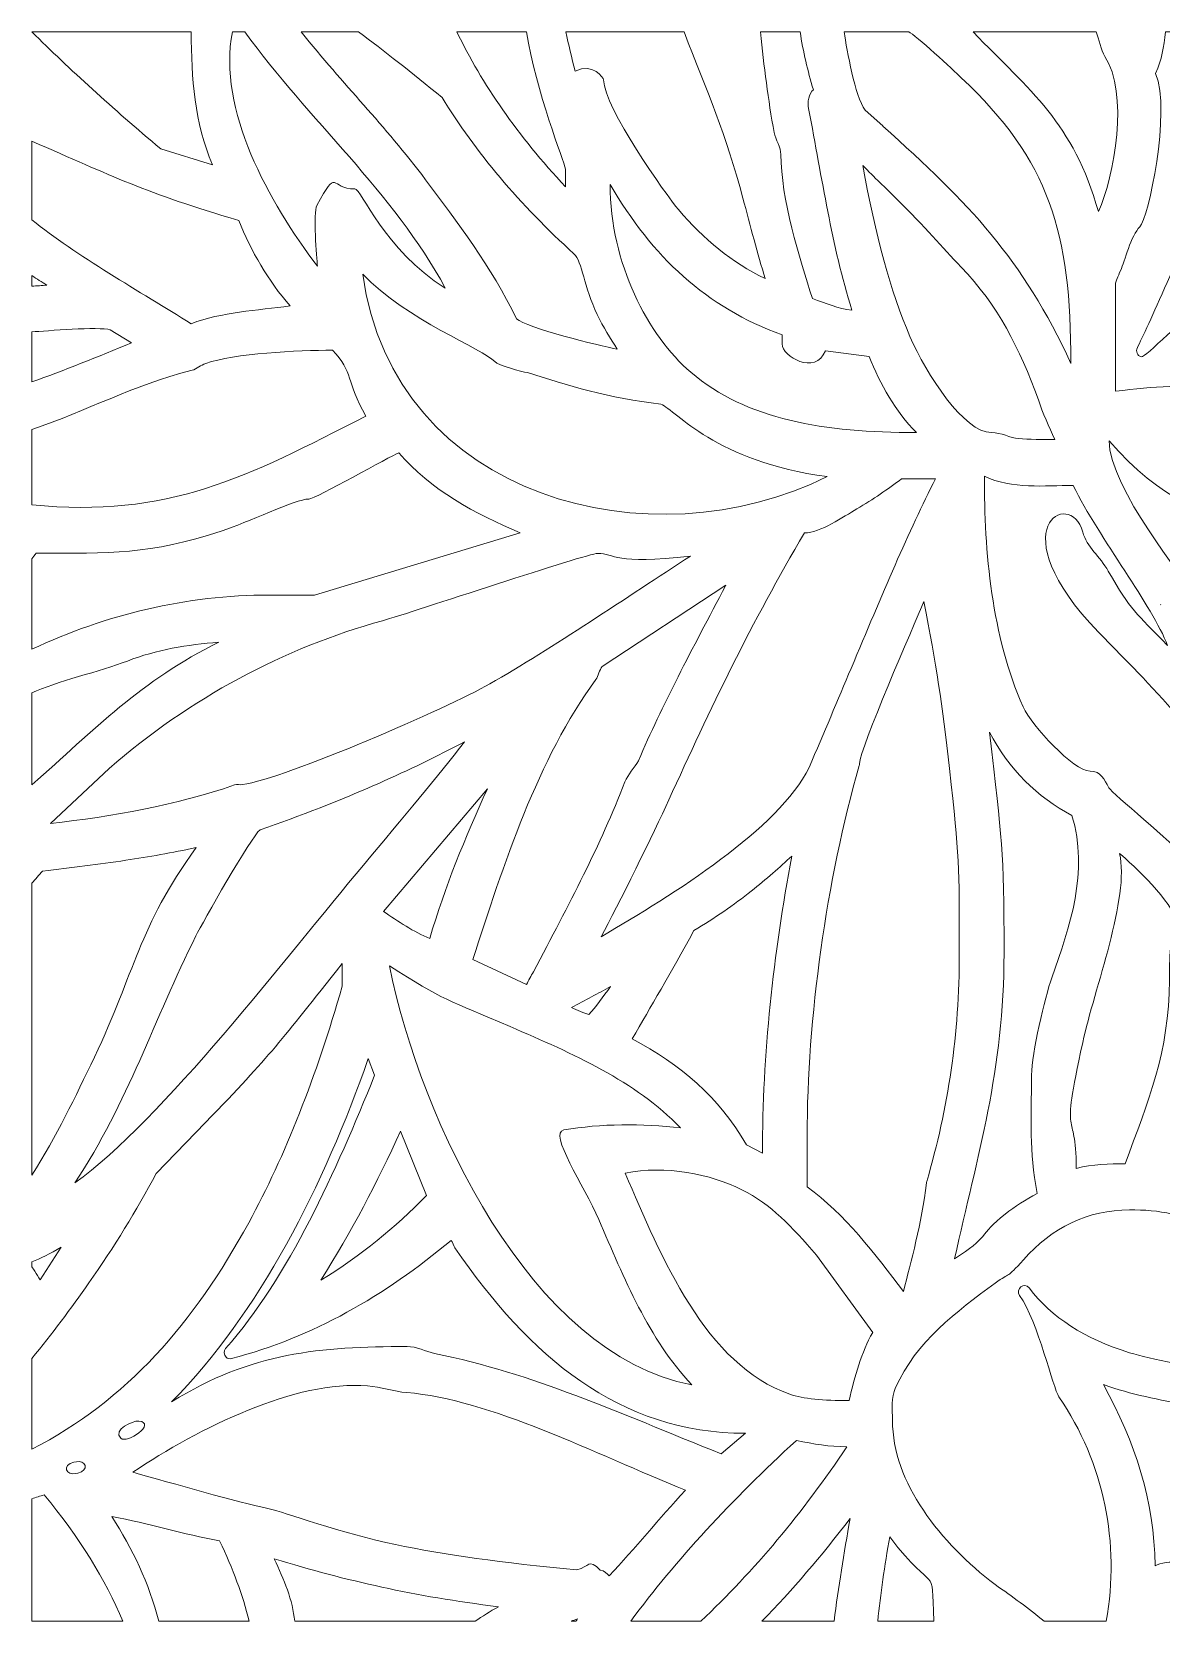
# Model space of a CAD drawing. Header units: millimetres. Extents: x -1200 to 1200, y -594 to 590.
# Drawn here: x -1200 to -362, y -594 to 590 of the extents above; entities that cross this region are included whole.
import ezdxf

# ---------------------------------------------------------------- set-up
doc = ezdxf.new("R2010")
doc.units = ezdxf.units.MM
doc.header["$MEASUREMENT"] = 0
doc.layers.add('Layer 1', color=7, linetype='Continuous')

msp = doc.modelspace()

# ---------------------------------------------------------------- linework, layer by layer
at = {"layer": 'Layer 1', "color": 250, "lineweight": 20}
for points, knots in [([(-1199.9772, 589.9734), (-1199.9772, 589.9734), (-1081.6772, 589.9734), (-1081.6772, 589.9734), (-1081.6772, 555.2946), (-1079.269, 522.9196), (-1065.9159, 491.2326), (-1065.9159, 491.2326), (-1104.3692, 503.1216), (-1104.3692, 503.1216), (-1140.1268, 533.3167), (-1171.9937, 562.2479), (-1199.9772, 589.9734)], [0, 0, 0, 0, 0.25, 0.25, 0.25, 0.5, 0.5, 0.5, 0.75, 0.75, 0.75, 1, 1, 1, 1]), ([(-1051.2102, 589.9734), (-1051.2102, 589.9734), (-1041.8575, 589.9734), (-1041.8575, 589.9734), (-995.0944, 525.2716), (-931.5662, 470.7601), (-893.1515, 399.8179), (-938.702, 428.3646), (-955.248, 473.4294), (-960.3199, 473.4294), (-978.9184, 473.4294), (-972.8172, 490.0505), (-988.4413, 461.238), (-991.2795, 456.0042), (-988.7366, 422.2556), (-988.0206, 416.1203), (-1024.2764, 463.6865), (-1062.3624, 532.4826), (-1051.2102, 589.9734)], [0, 0, 0, 0, 0.166666667, 0.166666667, 0.166666667, 0.333333333, 0.333333333, 0.333333333, 0.5, 0.5, 0.5, 0.666666667, 0.666666667, 0.666666667, 0.833333333, 0.833333333, 0.833333333, 1, 1, 1, 1]), ([(-1000.0838, 589.9734), (-1000.0838, 589.9734), (-957.4864, 589.9734), (-957.4864, 589.9734), (-938.7645, 576.014), (-918.0416, 559.8074), (-895.475, 541.2085), (-883.326, 521.252), (-868.797, 501.2926), (-852.4772, 481.9401), (-835.8721, 462.2505), (-817.409, 443.1888), (-797.707, 425.3965), (-791.3209, 419.2405), (-790.3341, 400.8206), (-780.3337, 380.1958), (-775.8555, 370.9597), (-770.7443, 362.4044), (-765.459, 354.5235), (-778.61, 356.9137), (-833.3761, 370.5773), (-840.2169, 377.0199), (-859.3525, 416.0274), (-884.0764, 448.816), (-907.8052, 480.2852), (-938.5516, 521.0635), (-968.5584, 550.6211), (-1000.0838, 589.9734)], [0, 0, 0, 0, 0.111111111, 0.111111111, 0.111111111, 0.222222222, 0.222222222, 0.222222222, 0.333333333, 0.333333333, 0.333333333, 0.444444444, 0.444444444, 0.444444444, 0.555555556, 0.555555556, 0.555555556, 0.666666667, 0.666666667, 0.666666667, 0.777777778, 0.777777778, 0.777777778, 0.888888889, 0.888888889, 0.888888889, 1, 1, 1, 1]), ([(-884.4998, 589.9734), (-884.4998, 589.9734), (-832.9696, 589.9734), (-832.9696, 589.9734), (-825.6675, 545.4888), (-805.2258, 494.6526), (-803.9573, 488.0823), (-803.9573, 488.0823), (-803.9573, 475.0114), (-803.9573, 475.0114), (-839.2402, 512.7613), (-865.9466, 551.3696), (-884.4998, 589.9734)], [0, 0, 0, 0, 0.25, 0.25, 0.25, 0.5, 0.5, 0.5, 0.75, 0.75, 0.75, 1, 1, 1, 1]), ([(-803.5605, 589.9734), (-803.5605, 589.9734), (-715.9493, 589.9734), (-715.9493, 589.9734), (-698.9676, 546.3671), (-684.5873, 513.2868), (-672.263, 466.674), (-666.7586, 445.8544), (-661.2524, 425.0319), (-655.7294, 406.8642), (-680.4065, 419.011), (-701.4387, 436.0778), (-720.097, 458.0631), (-729.1597, 468.7418), (-775.6283, 534.3671), (-775.6283, 554.2803), (-775.6283, 555.992), (-783.6656, 567.5416), (-796.7268, 560.8043), (-799.4251, 570.9207), (-801.7045, 580.6034), (-803.5605, 589.9734)], [0, 0, 0, 0, 0.142857143, 0.142857143, 0.142857143, 0.285714286, 0.285714286, 0.285714286, 0.428571429, 0.428571429, 0.428571429, 0.571428571, 0.571428571, 0.571428571, 0.714285714, 0.714285714, 0.714285714, 0.857142857, 0.857142857, 0.857142857, 1, 1, 1, 1]), ([(-659.1604, 589.9734), (-659.1604, 589.9734), (-629.8026, 589.9734), (-629.8026, 589.9734), (-627.5435, 575.3196), (-624.2666, 561.18), (-619.9285, 547.1011), (-623.4548, 544.2864), (-624.4348, 537.532), (-623.5698, 533.1244), (-613.1226, 479.8905), (-606.6113, 432.5198), (-591.3467, 383.3635), (-601.5991, 384.5099), (-610.4822, 388.5237), (-620.6559, 392.0783), (-630.1645, 421.7544), (-644.085, 466.3723), (-644.085, 499.027), (-644.085, 504.273), (-647.8303, 510.1324), (-649.0884, 515.2037), (-653.4067, 539.7387), (-656.7644, 564.3584), (-659.1604, 589.9734)], [0, 0, 0, 0, 0.125, 0.125, 0.125, 0.25, 0.25, 0.25, 0.375, 0.375, 0.375, 0.5, 0.5, 0.5, 0.625, 0.625, 0.625, 0.75, 0.75, 0.75, 0.875, 0.875, 0.875, 1, 1, 1, 1]), ([(-597.066, 589.9734), (-597.066, 589.9734), (-549.1904, 589.9734), (-549.1904, 589.9734), (-544.4568, 588.1854), (-515.748, 561.1698), (-510.1653, 555.9234), (-444.7774, 494.4741), (-428.8017, 441.3886), (-428.8017, 343.9715), (-464.7904, 421.9713), (-504.0423, 462.2885), (-568.4274, 520.142), (-568.4274, 520.142), (-568.4274, 520.1602), (-568.4274, 520.1602), (-568.4274, 520.1602), (-581.501, 531.9078), (-581.501, 531.9078), (-589.1296, 542.7589), (-595.0409, 575.6877), (-597.066, 589.9734)], [0, 0, 0, 0, 0.142857143, 0.142857143, 0.142857143, 0.285714286, 0.285714286, 0.285714286, 0.428571429, 0.428571429, 0.428571429, 0.571428571, 0.571428571, 0.571428571, 0.714285714, 0.714285714, 0.714285714, 0.857142857, 0.857142857, 0.857142857, 1, 1, 1, 1]), ([(-501.4553, 589.9734), (-501.4553, 589.9734), (-410.0197, 589.9734), (-410.0197, 589.9734), (-407.6472, 584.7496), (-406.8893, 576.5376), (-403.552, 571.6443), (-385.714, 545.4895), (-396.4029, 482.0022), (-408.4475, 456.6433), (-426.9358, 522.5496), (-459.0311, 546.1798), (-501.4553, 589.9734)], [0, 0, 0, 0, 0.25, 0.25, 0.25, 0.5, 0.5, 0.5, 0.75, 0.75, 0.75, 1, 1, 1, 1]), ([(-358.5241, 589.9734), (-358.5241, 589.9734), (-310.2887, 589.9734), (-310.2887, 589.9734), (-301.9606, 552.4714), (-309.5792, 528.7418), (-325.7644, 483.1312), (-345.0599, 428.7555), (-372.9851, 369.0351), (-379.4653, 355.6453), (-380.9312, 352.8625), (-379.518, 349.6186), (-376.6926, 348.9225), (-376.6926, 348.9225), (-376.6926, 348.9216), (-376.6926, 348.9216), (-372.7638, 348.0292), (-347.9184, 378.2642), (-317.6642, 393.8626), (-287.7162, 409.3031), (-233.4444, 419.065), (-232.3996, 419.6015), (-232.3996, 419.6015), (-223.5967, 424.1252), (-223.5967, 424.1252), (-208.3727, 427.7729), (-164.7177, 414.7876), (-147.8454, 409.2455), (-101.6282, 394.0642), (-55.2597, 384.2562), (-5.0954, 375.488), (-61.7398, 322.9765), (-143.3998, 312.6791), (-229.4936, 312.6791), (-304.2314, 312.6791), (-258.8467, 312.7818), (-315.1029, 323.6521), (-345.0953, 329.4476), (-366.3067, 326.6071), (-395.5984, 323.2612), (-395.5984, 323.2612), (-395.5984, 403.5807), (-395.5984, 403.5807), (-395.5984, 404.7527), (-394.012, 408.3123), (-391.8537, 413.1576), (-389.004, 419.5542), (-384.2113, 438.9408), (-377.5854, 445.395), (-371.4272, 451.3934), (-354.3513, 530.7346), (-365.9003, 559.1996), (-361.0566, 569.2129), (-360.1328, 578.9162), (-358.5241, 589.9734)], [0, 0, 0, 0, 0.055555556, 0.055555556, 0.055555556, 0.111111111, 0.111111111, 0.111111111, 0.166666667, 0.166666667, 0.166666667, 0.222222222, 0.222222222, 0.222222222, 0.277777778, 0.277777778, 0.277777778, 0.333333333, 0.333333333, 0.333333333, 0.388888889, 0.388888889, 0.388888889, 0.444444444, 0.444444444, 0.444444444, 0.5, 0.5, 0.5, 0.555555556, 0.555555556, 0.555555556, 0.611111111, 0.611111111, 0.611111111, 0.666666667, 0.666666667, 0.666666667, 0.722222222, 0.722222222, 0.722222222, 0.777777778, 0.777777778, 0.777777778, 0.833333333, 0.833333333, 0.833333333, 0.888888889, 0.888888889, 0.888888889, 0.944444444, 0.944444444, 0.944444444, 1, 1, 1, 1]), ([(-1199.9798, 450.4063), (-1199.9798, 450.4063), (-1199.9798, 508.9302), (-1199.9798, 508.9302), (-1140.0624, 482.8246), (-1116.0351, 470.5673), (-1046.4189, 450.0372), (-1037.3809, 427.3482), (-1024.5193, 405.1044), (-1008.3158, 386.6733), (-1032.7204, 383.162), (-1059.5086, 382.04), (-1081.7089, 373.4475), (-1119.507, 396.8387), (-1167.58, 424.4742), (-1199.9798, 450.4063)], [0, 0, 0, 0, 0.2, 0.2, 0.2, 0.4, 0.4, 0.4, 0.6, 0.6, 0.6, 0.8, 0.8, 0.8, 1, 1, 1, 1]), ([(-452.9522, 316.8155), (-467.0543, 355.5706), (-482.926, 387.167), (-510.3385, 415.4296), (-524.874, 430.4157), (-536.2465, 444.6562), (-558.481, 466.345), (-566.3575, 474.0282), (-574.6859, 482.1534), (-583.2271, 490.7378), (-573.9735, 439.6101), (-562.6217, 397.0284), (-548.2526, 363.9782), (-536.0153, 335.8323), (-508.1914, 292.583), (-487.7225, 292.583), (-480.9088, 292.583), (-473.4879, 288.7362), (-467.7994, 288.1495), (-460.1739, 287.3636), (-449.5221, 287.5573), (-440.8155, 287.5573), (-444.7997, 297.1432), (-449.9255, 306.8713), (-452.9522, 316.8155)], [0, 0, 0, 0, 0.125, 0.125, 0.125, 0.25, 0.25, 0.25, 0.375, 0.375, 0.375, 0.5, 0.5, 0.5, 0.625, 0.625, 0.625, 0.75, 0.75, 0.75, 0.875, 0.875, 0.875, 1, 1, 1, 1]), ([(-643.1809, 365.1665), (-699.3915, 385.3145), (-739.743, 423.3504), (-770.7541, 476.763), (-770.7541, 418.0389), (-742.703, 364.6331), (-710.8523, 337.3572), (-669.6686, 302.0887), (-611.8704, 292.583), (-543.4658, 292.583), (-558.8886, 308.0223), (-570.3333, 328.7138), (-578.5225, 349.1531), (-578.5225, 349.1531), (-610.9896, 353.3388), (-610.9896, 353.3388), (-618.5104, 334.716), (-643.161, 349.171), (-643.1809, 358.3682), (-643.1809, 358.3682), (-643.1809, 365.1665), (-643.1809, 365.1665)], [0, 0, 0, 0, 0.142857143, 0.142857143, 0.142857143, 0.285714286, 0.285714286, 0.285714286, 0.428571429, 0.428571429, 0.428571429, 0.571428571, 0.571428571, 0.571428571, 0.714285714, 0.714285714, 0.714285714, 0.857142857, 0.857142857, 0.857142857, 1, 1, 1, 1]), ([(-1199.9798, 401.1831), (-1199.9798, 401.1831), (-1199.9798, 409.0805), (-1199.9798, 409.0805), (-1196.3713, 406.7576), (-1192.6698, 404.42), (-1188.9206, 402.078), (-1192.5814, 401.7946), (-1196.266, 401.4976), (-1199.9798, 401.1831)], [0, 0, 0, 0, 0.333333333, 0.333333333, 0.333333333, 0.666666667, 0.666666667, 0.666666667, 1, 1, 1, 1]), ([(-609.7885, 259.9565), (-692.7573, 271.0682), (-721.448, 308.6631), (-733.1449, 313.8055), (-771.4028, 317.9), (-803.5764, 328.0637), (-832.1388, 337.0866), (-836.3391, 337.7351), (-853.7675, 342.3531), (-856.4447, 345.2965), (-864.9935, 354.6948), (-921.7893, 376.0261), (-954.439, 410.236), (-931.4354, 242.7001), (-739.4345, 194.9012), (-609.7885, 259.9565)], [0, 0, 0, 0, 0.2, 0.2, 0.2, 0.4, 0.4, 0.4, 0.6, 0.6, 0.6, 0.8, 0.8, 0.8, 1, 1, 1, 1]), ([(-1199.9798, 330.2107), (-1199.9798, 330.2107), (-1199.9798, 367.3919), (-1199.9798, 367.3919), (-1189.2743, 368.0451), (-1150.2832, 371.3034), (-1141.7849, 368.8764), (-1141.7849, 368.8764), (-1126.1146, 359.183), (-1126.1146, 359.183), (-1150.3511, 349.1733), (-1176.8918, 338.4266), (-1199.9798, 330.2107)], [0, 0, 0, 0, 0.25, 0.25, 0.25, 0.5, 0.5, 0.5, 0.75, 0.75, 0.75, 1, 1, 1, 1]), ([(-1199.9798, 239.0321), (-1199.9798, 239.0321), (-1199.9798, 294.9625), (-1199.9798, 294.9625), (-1158.6232, 308.8654), (-1126.3733, 327.2779), (-1081.0726, 338.8709), (-1077.4914, 339.7873), (-1074.4764, 342.7194), (-1070.9971, 343.9487), (-1050.1938, 351.2991), (-1002.4332, 353.7065), (-976.7528, 353.8081), (-961.0401, 337.5937), (-967.1542, 330.528), (-952.0572, 304.9103), (-1039.7362, 259.7354), (-1099.0234, 228.7906), (-1199.9798, 239.0321)], [0, 0, 0, 0, 0.166666667, 0.166666667, 0.166666667, 0.333333333, 0.333333333, 0.333333333, 0.5, 0.5, 0.5, 0.666666667, 0.666666667, 0.666666667, 0.833333333, 0.833333333, 0.833333333, 1, 1, 1, 1]), ([(-400.478, 286.6131), (-400.478, 250.7472), (-342.0125, 182.1932), (-342.0125, 177.5027), (-342.0125, 168.5241), (-312.7792, 130.2697), (-312.7792, 97.1284), (-312.7792, 82.8464), (-306.7872, 79.177), (-298.0902, 65.7285), (-276.6094, 103.7374), (-238.7426, 130.2706), (-206.7855, 157.7146), (-228.9698, 180.5981), (-259.4083, 193.7488), (-287.1115, 207.4709), (-294.1401, 210.9524), (-305.2846, 214.05), (-310.5698, 219.5001), (-323.9178, 233.2647), (-362.14, 241.0815), (-400.478, 286.6131)], [0, 0, 0, 0, 0.142857143, 0.142857143, 0.142857143, 0.285714286, 0.285714286, 0.285714286, 0.428571429, 0.428571429, 0.428571429, 0.571428571, 0.571428571, 0.571428571, 0.714285714, 0.714285714, 0.714285714, 0.857142857, 0.857142857, 0.857142857, 1, 1, 1, 1]), ([(-1199.9798, 131.8418), (-1199.9798, 131.8418), (-1199.9798, 198.9229), (-1199.9798, 198.9229), (-1198.936, 200.3144), (-1197.9029, 201.7042), (-1196.8811, 203.0949), (-1141.3614, 203.0949), (-1113.4594, 201.8676), (-1058.8711, 219.6387), (-1041.1122, 225.42), (-1004.0505, 243.2879), (-994.4266, 243.2879), (-989.5352, 243.2879), (-934.0064, 275.1395), (-927.5912, 277.6731), (-904.4461, 250.3919), (-870.3827, 231.968), (-837.5434, 218.2927), (-837.5434, 218.2927), (-990.1524, 172.0202), (-990.1524, 172.0202), (-990.1524, 172.0202), (-1023.6596, 172.0202), (-1023.6596, 172.0202), (-1085.572, 172.0202), (-1144.539, 157.6882), (-1199.9798, 131.8418)], [0, 0, 0, 0, 0.111111111, 0.111111111, 0.111111111, 0.222222222, 0.222222222, 0.222222222, 0.333333333, 0.333333333, 0.333333333, 0.444444444, 0.444444444, 0.444444444, 0.555555556, 0.555555556, 0.555555556, 0.666666667, 0.666666667, 0.666666667, 0.777777778, 0.777777778, 0.777777778, 0.888888889, 0.888888889, 0.888888889, 1, 1, 1, 1]), ([(-554.4835, 258.3535), (-564.5166, 250.6749), (-575.7597, 243.0309), (-587.5798, 236.0685), (-587.5798, 236.0685), (-587.5755, 236.0603), (-587.5755, 236.0603), (-597.7124, 230.0891), (-614.9163, 218.166), (-626.5395, 218.166), (-665.693, 152.3088), (-696.7336, 86.9194), (-727.2949, 19.951), (-737.9977, -3.5018), (-765.1372, -59.1001), (-777.5701, -81.5372), (-723.8233, -50.1976), (-645.539, -1.5186), (-623.1279, 44.0924), (-612.1191, 69.6408), (-601.7458, 94.3243), (-591.9424, 117.6528), (-568.8738, 172.5488), (-548.957, 219.9403), (-529.1939, 258.3535), (-529.1939, 258.3535), (-554.4835, 258.3535), (-554.4835, 258.3535)], [0, 0, 0, 0, 0.111111111, 0.111111111, 0.111111111, 0.222222222, 0.222222222, 0.222222222, 0.333333333, 0.333333333, 0.333333333, 0.444444444, 0.444444444, 0.444444444, 0.555555556, 0.555555556, 0.555555556, 0.666666667, 0.666666667, 0.666666667, 0.777777778, 0.777777778, 0.777777778, 0.888888889, 0.888888889, 0.888888889, 1, 1, 1, 1]), ([(-493.0457, 260.2153), (-493.0457, 204.2226), (-487.6911, 141.2857), (-464.2137, 89.0069), (-458.0534, 75.2892), (-426.7626, 41.405), (-414.6315, 41.4003), (-406.3022, 41.3972), (-404.1111, 35.0901), (-400.691, 29.0968), (-398.1795, 24.6957), (-352.7181, -12.0701), (-343.4355, -23.3897), (-338.2245, -5.2411), (-330.0916, 15.8347), (-321.8932, 36.9796), (-321.4253, 58.8523), (-387.4844, 122.9721), (-408.0223, 144.1508), (-483.6885, 222.1771), (-429.2866, 252.1174), (-420.0166, 218.8358), (-416.9133, 207.6943), (-407.3094, 200.7247), (-401.0472, 189.7752), (-384.0321, 160.0241), (-380.9711, 159.2756), (-357.0534, 134.6067), (-368.2915, 164.083), (-407.4032, 213.489), (-427.0827, 253.345), (-448.3002, 253.345), (-472.6298, 250.5389), (-493.0457, 260.2153)], [0, 0, 0, 0, 0.090909091, 0.090909091, 0.090909091, 0.181818182, 0.181818182, 0.181818182, 0.272727273, 0.272727273, 0.272727273, 0.363636364, 0.363636364, 0.363636364, 0.454545455, 0.454545455, 0.454545455, 0.545454545, 0.545454545, 0.545454545, 0.636363636, 0.636363636, 0.636363636, 0.727272727, 0.727272727, 0.727272727, 0.818181818, 0.818181818, 0.818181818, 0.909090909, 0.909090909, 0.909090909, 1, 1, 1, 1]), ([(-1186.232, 2.5314), (-1139.6418, 7.7068), (-1093.7966, 16.0629), (-1049.5221, 31.0927), (-1047.6686, 31.7218), (-1045.651, 31.0863), (-1043.7568, 31.3606), (-1011.4505, 36.0371), (-890.9194, 88.542), (-860.2151, 106.0875), (-813.4977, 132.7835), (-757.7432, 170.8744), (-711.1174, 200.9241), (-768.246, 194.3742), (-766.9977, 202.824), (-780.089, 202.8961), (-788.2365, 202.9411), (-918.6122, 158.8002), (-939.7128, 153.0096), (-1012.5397, 133.0237), (-1083.0724, 95.3241), (-1142.6262, 43.4098), (-1142.6262, 43.4098), (-1186.232, 2.5314), (-1186.232, 2.5314)], [0, 0, 0, 0, 0.125, 0.125, 0.125, 0.25, 0.25, 0.25, 0.375, 0.375, 0.375, 0.5, 0.5, 0.5, 0.625, 0.625, 0.625, 0.75, 0.75, 0.75, 0.875, 0.875, 0.875, 1, 1, 1, 1]), ([(-684.9095, 179.298), (-684.9095, 179.298), (-776.6306, 119.1136), (-776.6306, 119.1136), (-778.9211, 116.4928), (-779.4248, 112.1334), (-781.5127, 109.2888), (-824.3985, 50.8639), (-850.3101, -29.1206), (-872.6999, -98.3189), (-872.6999, -98.3189), (-832.8077, -117.0179), (-832.8077, -117.0179), (-831.3969, -113.7758), (-829.445, -110.6778), (-827.7922, -107.5559), (-800.8074, -56.5968), (-778.141, -13.7919), (-759.8291, 33.3654), (-757.7228, 39.0593), (-752.6525, 43.794), (-749.804, 49.1309), (-732.1293, 90.0576), (-710.5076, 130.9679), (-684.9095, 179.298)], [0, 0, 0, 0, 0.125, 0.125, 0.125, 0.25, 0.25, 0.25, 0.375, 0.375, 0.375, 0.5, 0.5, 0.5, 0.625, 0.625, 0.625, 0.75, 0.75, 0.75, 0.875, 0.875, 0.875, 1, 1, 1, 1]), ([(-537.9649, 167.1703), (-545.2177, 149.4937), (-585.6188, 58.0656), (-585.6188, 46.901), (-585.6188, 46.3934), (-585.6999, 45.9049), (-585.8484, 45.4493), (-610.3741, -39.0949), (-624.5942, -142.9379), (-624.5942, -229.4036), (-624.5942, -229.4036), (-624.5942, -267.2008), (-624.5942, -267.2008), (-596.6595, -287.2311), (-574.1552, -316.9543), (-553.0924, -344.8749), (-547.4789, -322.5837), (-539.6581, -294.5006), (-535.955, -264.0915), (-535.9269, -263.8218), (-535.8737, -263.5529), (-535.7961, -263.2841), (-519.8606, -208.3122), (-511.6325, -154.0068), (-511.6325, -93.7761), (-511.6325, -26.8272), (-511.5142, -23.4397), (-518.9009, 43.243), (-524.2356, 91.4008), (-528.8791, 120.3496), (-537.9649, 167.1703)], [0, 0, 0, 0, 0.1, 0.1, 0.1, 0.2, 0.2, 0.2, 0.3, 0.3, 0.3, 0.4, 0.4, 0.4, 0.5, 0.5, 0.5, 0.6, 0.6, 0.6, 0.7, 0.7, 0.7, 0.8, 0.8, 0.8, 0.9, 0.9, 0.9, 1, 1, 1, 1]), ([(-1199.9798, 31.2512), (-1199.9798, 31.2512), (-1199.9798, 99.4723), (-1199.9798, 99.4723), (-1182.5935, 107.6208), (-1148.7221, 115.5176), (-1129.1311, 123.0815), (-1107.5448, 131.4155), (-1084.35, 135.2791), (-1061.2715, 136.9688), (-1118.4019, 109.1292), (-1153.6776, 72.0495), (-1199.9798, 31.2512)], [0, 0, 0, 0, 0.25, 0.25, 0.25, 0.5, 0.5, 0.5, 0.75, 0.75, 0.75, 1, 1, 1, 1]), ([(-878.8381, 63.1695), (-899.4169, 52.2321), (-920.587, 42.0118), (-942.0885, 32.5124), (-971.0778, 19.7031), (-1000.7865, 8.1569), (-1030.5579, -2.1162), (-1037.4039, -7.5148), (-1073.6279, -71.633), (-1078.2223, -80.8255), (-1109.4996, -143.4063), (-1128.2809, -203.8651), (-1168.1279, -264.25), (-1103.5304, -218.0383), (-1010.4565, -95.6706), (-953.9715, -28.4229), (-923.6724, 7.6484), (-898.609, 37.4882), (-878.8381, 63.1695)], [0, 0, 0, 0, 0.166666667, 0.166666667, 0.166666667, 0.333333333, 0.333333333, 0.333333333, 0.5, 0.5, 0.5, 0.666666667, 0.666666667, 0.666666667, 0.833333333, 0.833333333, 0.833333333, 1, 1, 1, 1]), ([(-489.2638, 70.2723), (-479.8346, -11.9882), (-478.429, -14.1142), (-478.429, -93.7761), (-478.429, -180.2575), (-498.0944, -244.0504), (-515.1907, -320.4784), (-489.6975, -304.7089), (-497.4064, -303.0398), (-477.6248, -287.3561), (-470.291, -281.543), (-462.4823, -276.785), (-453.7334, -272.1428), (-460.1611, -238.9723), (-458.034, -218.8429), (-458.034, -184.1911), (-458.034, -168.3008), (-448.0961, -126.1467), (-443.0437, -112.0468), (-429.4293, -74.0536), (-415.5493, -33.3727), (-428.0151, 8.5214), (-453.819, 21.8535), (-474.9266, 43.1243), (-489.2638, 70.2723)], [0, 0, 0, 0, 0.125, 0.125, 0.125, 0.25, 0.25, 0.25, 0.375, 0.375, 0.375, 0.5, 0.5, 0.5, 0.625, 0.625, 0.625, 0.75, 0.75, 0.75, 0.875, 0.875, 0.875, 1, 1, 1, 1]), ([(-939.0844, -62.7188), (-928.1775, -70.1833), (-916.6263, -77.9326), (-904.7206, -82.8286), (-893.2127, -44.2965), (-878.6375, -8.2108), (-861.8431, 28.3031), (-861.8431, 28.3031), (-939.0844, -62.7188), (-939.0844, -62.7188)], [0, 0, 0, 0, 0.333333333, 0.333333333, 0.333333333, 0.666666667, 0.666666667, 0.666666667, 1, 1, 1, 1]), ([(-1199.9798, -258.5197), (-1199.9798, -258.5197), (-1199.9798, -41.8381), (-1199.9798, -41.8381), (-1197.2657, -38.8108), (-1194.615, -35.8008), (-1192.0104, -32.7934), (-1170.6123, -30.3311), (-1150.3684, -27.8569), (-1130.2067, -24.7995), (-1113.1235, -22.2087), (-1095.9818, -19.1777), (-1078.0685, -15.3483), (-1121.7488, -75.9238), (-1122.7623, -106.4734), (-1153.612, -170.9071), (-1167.9096, -200.7641), (-1181.5443, -229.2341), (-1199.9798, -258.5197)], [0, 0, 0, 0, 0.166666667, 0.166666667, 0.166666667, 0.333333333, 0.333333333, 0.333333333, 0.5, 0.5, 0.5, 0.666666667, 0.666666667, 0.666666667, 0.833333333, 0.833333333, 0.833333333, 1, 1, 1, 1]), ([(-669.6981, -235.9988), (-669.6981, -235.9988), (-657.7861, -242.1345), (-657.7861, -242.1345), (-657.7861, -169.1893), (-649.5662, -94.5554), (-636.0344, -21.6445), (-644.7621, -29.9702), (-654.8429, -38.819), (-666.0055, -47.6213), (-678.9013, -57.7905), (-693.2431, -67.8842), (-708.5994, -77.0034), (-726.5454, -109.3612), (-740.5619, -133.5335), (-754.3584, -157.252), (-718.7211, -176.3033), (-689.6597, -200.6062), (-669.6981, -235.9988)], [0, 0, 0, 0, 0.166666667, 0.166666667, 0.166666667, 0.333333333, 0.333333333, 0.333333333, 0.5, 0.5, 0.5, 0.666666667, 0.666666667, 0.666666667, 0.833333333, 0.833333333, 0.833333333, 1, 1, 1, 1]), ([(-355.7188, -113.8666), (-355.7188, -108.7934), (-355.7179, -101.1886), (-355.0939, -92.8037), (-354.5123, -85.002), (-353.3776, -76.5981), (-351.1769, -69.0752), (-352.2206, -57.3345), (-382.6647, -27.8551), (-392.7004, -19.7991), (-384.971, -51.7145), (-411.4156, -120.3788), (-420.0493, -159.9768), (-437.3127, -239.1548), (-424.8317, -205.3535), (-424.8317, -253.4857), (-412.5554, -250.245), (-400.4913, -249.9917), (-388.4519, -249.9717), (-371.6883, -203.9006), (-355.7188, -167.1429), (-355.7188, -113.8666)], [0, 0, 0, 0, 0.142857143, 0.142857143, 0.142857143, 0.285714286, 0.285714286, 0.285714286, 0.428571429, 0.428571429, 0.428571429, 0.571428571, 0.571428571, 0.571428571, 0.714285714, 0.714285714, 0.714285714, 0.857142857, 0.857142857, 0.857142857, 1, 1, 1, 1]), ([(-1199.9798, -461.8426), (-1199.9798, -461.8426), (-1199.9798, -394.4535), (-1199.9798, -394.4535), (-1185.1149, -376.2556), (-1170.9261, -357.5056), (-1157.6254, -338.4256), (-1139.0636, -311.7991), (-1122.2701, -284.5648), (-1107.8277, -257.3296), (-1107.8277, -257.3296), (-1071.0838, -219.4394), (-1071.0838, -219.4394), (-1071.0838, -219.4394), (-1071.0925, -219.4303), (-1071.0925, -219.4303), (-1021.5494, -168.3587), (-1016.1308, -159.6674), (-969.6133, -101.4247), (-969.6133, -101.4247), (-969.6133, -118.2492), (-969.6133, -118.2492), (-988.9645, -185.4532), (-1011.9226, -243.9544), (-1039.0832, -293.7444), (-1079.699, -368.2007), (-1129.4099, -425.7388), (-1199.9798, -461.8426)], [0, 0, 0, 0, 0.111111111, 0.111111111, 0.111111111, 0.222222222, 0.222222222, 0.222222222, 0.333333333, 0.333333333, 0.333333333, 0.444444444, 0.444444444, 0.444444444, 0.555555556, 0.555555556, 0.555555556, 0.666666667, 0.666666667, 0.666666667, 0.777777778, 0.777777778, 0.777777778, 0.888888889, 0.888888889, 0.888888889, 1, 1, 1, 1]), ([(-845.085, -148.1982), (-890.0318, -128.8834), (-895.2275, -128.5129), (-934.5416, -103.1899), (-911.5593, -217.762), (-829.5357, -392.0226), (-710.2142, -413.9709), (-742.2889, -380.2124), (-760.3313, -334.8497), (-779.2263, -291.4762), (-790.2288, -266.2202), (-816.8514, -226.928), (-805.1425, -224.9182), (-777.6451, -220.198), (-747.1163, -220.0815), (-718.4833, -223.3198), (-752.6228, -188.4058), (-797.874, -168.4848), (-845.085, -148.1982)], [0, 0, 0, 0, 0.166666667, 0.166666667, 0.166666667, 0.333333333, 0.333333333, 0.333333333, 0.5, 0.5, 0.5, 0.666666667, 0.666666667, 0.666666667, 0.833333333, 0.833333333, 0.833333333, 1, 1, 1, 1]), ([(-799.3977, -133.9327), (-795.5523, -135.83), (-790.1187, -138.4395), (-786.5585, -139.2273), (-781.2838, -133.5152), (-775.9562, -126.2741), (-770.6046, -118.4085), (-779.6081, -123.5921), (-789.4194, -128.7619), (-799.3977, -133.9327)], [0, 0, 0, 0, 0.333333333, 0.333333333, 0.333333333, 0.666666667, 0.666666667, 0.666666667, 1, 1, 1, 1]), ([(-945.5858, -184.1692), (-945.5858, -184.1692), (-950.3258, -171.9614), (-950.3258, -171.9614), (-983.0184, -265.4639), (-1031.0353, -361.0535), (-1096.2946, -426.6535), (-1036.8869, -389.9637), (-986.0708, -385.6211), (-921.3444, -385.6211), (-914.7873, -385.6211), (-907.4968, -389.3682), (-901.0617, -390.7044), (-827.2493, -406.0305), (-766.1882, -434.0283), (-688.299, -465.3493), (-688.299, -465.3493), (-670.4228, -449.9875), (-670.4228, -449.9875), (-763.7964, -449.9875), (-830.8679, -393.0108), (-885.9766, -312.3952), (-886.3951, -311.7821), (-888.2712, -307.7531), (-888.7129, -306.8417), (-938.5501, -348.1378), (-991.1691, -378.7632), (-1051.7209, -394.5646), (-1053.2135, -394.958), (-1054.7055, -394.5915), (-1055.8449, -393.5604), (-1055.8449, -393.5604), (-1055.8449, -393.5596), (-1055.8449, -393.5596), (-1057.6405, -391.8759), (-1057.7836, -389.0227), (-1056.1736, -387.134), (-1056.1736, -387.134), (-1056.1728, -387.134), (-1056.1728, -387.134), (-1009.2403, -333.9158), (-974.0379, -255.2289), (-945.5858, -184.1692)], [0, 0, 0, 0, 0.071428571, 0.071428571, 0.071428571, 0.142857143, 0.142857143, 0.142857143, 0.214285714, 0.214285714, 0.214285714, 0.285714286, 0.285714286, 0.285714286, 0.357142857, 0.357142857, 0.357142857, 0.428571429, 0.428571429, 0.428571429, 0.5, 0.5, 0.5, 0.571428571, 0.571428571, 0.571428571, 0.642857143, 0.642857143, 0.642857143, 0.714285714, 0.714285714, 0.714285714, 0.785714286, 0.785714286, 0.785714286, 0.857142857, 0.857142857, 0.857142857, 0.928571429, 0.928571429, 0.928571429, 1, 1, 1, 1]), ([(-907.069, -273.5436), (-907.069, -273.5436), (-926.391, -225.7374), (-926.391, -225.7374), (-943.3465, -263.751), (-963.2457, -300.6943), (-985.4681, -336.4636), (-955.3481, -317.6822), (-930.6014, -297.5269), (-907.069, -273.5436)], [0, 0, 0, 0, 0.333333333, 0.333333333, 0.333333333, 0.666666667, 0.666666667, 0.666666667, 1, 1, 1, 1]), ([(-617.7057, -317.8293), (-636.1377, -296.3642), (-651.3426, -280.1162), (-672.9532, -269.2932), (-696.0728, -257.7145), (-729.751, -250.8059), (-759.5834, -256.9597), (-733.0833, -319.1189), (-699.7024, -399.7158), (-637.3804, -421.0262), (-627.6547, -424.3517), (-612.4083, -425.7912), (-593.4802, -425.8078), (-589.0621, -407.6573), (-584.4141, -389.7193), (-575.9011, -375.2952), (-575.9011, -375.2952), (-617.7057, -317.8293), (-617.7057, -317.8293)], [0, 0, 0, 0, 0.166666667, 0.166666667, 0.166666667, 0.333333333, 0.333333333, 0.333333333, 0.5, 0.5, 0.5, 0.666666667, 0.666666667, 0.666666667, 0.833333333, 0.833333333, 0.833333333, 1, 1, 1, 1]), ([(-402.5391, -589.5217), (-402.5391, -589.5217), (-448.6436, -589.5217), (-448.6436, -589.5217), (-460.2003, -580.1061), (-472.2141, -571.1818), (-485.1143, -562.3083), (-525.4628, -531.5048), (-561.2544, -486.7305), (-561.2544, -440.405), (-561.2544, -431.9067), (-562.3373, -423.8853), (-558.8875, -416.0997), (-543.8955, -382.2645), (-513.6634, -359.5236), (-485.1126, -338.6297), (-473.1468, -329.8731), (-477.1178, -336.0266), (-464.0573, -321.2812), (-442.967, -297.4701), (-416.0831, -284.2049), (-385.4072, -284.2049), (-363.222, -284.2049), (-344.5847, -286.8302), (-321.3497, -301.7237), (-293.1188, -319.8198), (-251.5959, -369.6122), (-248.9834, -369.6122), (-243.5567, -369.6122), (-221.776, -398.0603), (-217.8721, -402.7582), (-264.3107, -413.3245), (-353.0263, -400.343), (-385.3435, -390.2277), (-418.5433, -379.8362), (-443.3875, -364.0159), (-459.8698, -342.1638), (-463.3775, -337.5111), (-470.1541, -342.9924), (-466.8483, -347.7491), (-453.1198, -367.5032), (-442.1812, -416.4167), (-437.6682, -423.0265), (-404.1037, -472.187), (-392.3097, -531.7171), (-402.5391, -589.5217)], [0, 0, 0, 0, 0.066666667, 0.066666667, 0.066666667, 0.133333333, 0.133333333, 0.133333333, 0.2, 0.2, 0.2, 0.266666667, 0.266666667, 0.266666667, 0.333333333, 0.333333333, 0.333333333, 0.4, 0.4, 0.4, 0.466666667, 0.466666667, 0.466666667, 0.533333333, 0.533333333, 0.533333333, 0.6, 0.6, 0.6, 0.666666667, 0.666666667, 0.666666667, 0.733333333, 0.733333333, 0.733333333, 0.8, 0.8, 0.8, 0.866666667, 0.866666667, 0.866666667, 0.933333333, 0.933333333, 0.933333333, 1, 1, 1, 1]), ([(-1199.9798, -326.5029), (-1199.9798, -326.5029), (-1199.9798, -322.691), (-1199.9798, -322.691), (-1193.7232, -320.5567), (-1186.5237, -316.6117), (-1178.1707, -311.9996), (-1178.1707, -311.9996), (-1193.8347, -336.2202), (-1193.8347, -336.2202), (-1195.1764, -333.9475), (-1196.5056, -331.8897), (-1197.8358, -329.8329), (-1197.8358, -329.8329), (-1197.8437, -329.8384), (-1197.8437, -329.8384), (-1198.557, -328.7358), (-1199.2693, -327.633), (-1199.9798, -326.5029)], [0, 0, 0, 0, 0.166666667, 0.166666667, 0.166666667, 0.333333333, 0.333333333, 0.333333333, 0.5, 0.5, 0.5, 0.666666667, 0.666666667, 0.666666667, 0.833333333, 0.833333333, 0.833333333, 1, 1, 1, 1]), ([(-778.0781, -551.5604), (-774.6469, -552.1443), (-773.3925, -554.0552), (-771.5344, -555.7707), (-752.2108, -535.5437), (-734.7033, -513.3936), (-714.8153, -492.3585), (-781.6456, -465.2147), (-860.5786, -424.6331), (-921.6723, -419.816), (-931.4722, -419.0433), (-941.0699, -415.6523), (-950.8657, -414.8257), (-1004.076, -410.3355), (-1075.8806, -446.0391), (-1125.1733, -478.8858), (-1094.6531, -487.3584), (-1049.0912, -500.8687), (-1022.7962, -506.2723), (-1015.2227, -507.8286), (-967.7522, -524.9067), (-930.2206, -532.6463), (-894.0963, -540.0963), (-850.7679, -546.3169), (-795.4903, -551.3107), (-785.8428, -549.4149), (-787.1766, -542.1567), (-778.0781, -551.5604)], [0, 0, 0, 0, 0.111111111, 0.111111111, 0.111111111, 0.222222222, 0.222222222, 0.222222222, 0.333333333, 0.333333333, 0.333333333, 0.444444444, 0.444444444, 0.444444444, 0.555555556, 0.555555556, 0.555555556, 0.666666667, 0.666666667, 0.666666667, 0.777777778, 0.777777778, 0.777777778, 0.888888889, 0.888888889, 0.888888889, 1, 1, 1, 1]), ([(-82.8732, -589.5217), (-123.6096, -589.5217), (-115.5088, -593.8596), (-149.1446, -577.1052), (-153.4598, -574.9558), (-158.0654, -563.8008), (-167.1454, -577.8324), (-169.0209, -580.7304), (-170.305, -584.6417), (-170.5349, -589.5217), (-170.5349, -589.5217), (-297.4769, -589.5217), (-297.4769, -589.5217), (-308.1583, -585.9078), (-342.862, -549.0063), (-349.661, -546.3715), (-353.7613, -544.7824), (-362.6037, -546.1374), (-366.3767, -548.4337), (-366.8414, -499.6515), (-380.9854, -457.1491), (-404.6612, -413.8834), (-383.788, -421.2291), (-363.614, -425.249), (-341.1021, -429.1851), (-341.1021, -429.1851), (-341.1021, -432.5168), (-341.1021, -432.5168), (-253.0873, -506.2453), (-185.1577, -514.4568), (-86.7506, -534.7724), (-82.4923, -549.6666), (-82.8785, -566.7322), (-82.8785, -585.615), (-82.8785, -585.615), (-82.8732, -585.615), (-82.8732, -585.615), (-82.8732, -585.615), (-82.8732, -589.5217), (-82.8732, -589.5217)], [0, 0, 0, 0, 0.076923077, 0.076923077, 0.076923077, 0.153846154, 0.153846154, 0.153846154, 0.230769231, 0.230769231, 0.230769231, 0.307692308, 0.307692308, 0.307692308, 0.384615385, 0.384615385, 0.384615385, 0.461538462, 0.461538462, 0.461538462, 0.538461538, 0.538461538, 0.538461538, 0.615384615, 0.615384615, 0.615384615, 0.692307692, 0.692307692, 0.692307692, 0.769230769, 0.769230769, 0.769230769, 0.846153846, 0.846153846, 0.846153846, 0.923076923, 0.923076923, 0.923076923, 1, 1, 1, 1]), ([(-1120.5387, -440.9109), (-1106.9625, -442.6665), (-1129.6306, -458.1581), (-1133.9692, -453.6846), (-1140.118, -447.3445), (-1125.3107, -440.7359), (-1120.5387, -440.9109)], [0, 0, 0, 0, 0.5, 0.5, 0.5, 1, 1, 1, 1]), ([(-703.5625, -589.5217), (-703.5625, -589.5217), (-755.5603, -589.5217), (-755.5603, -589.5217), (-721.8472, -543.9216), (-680.6752, -499.5877), (-632.5919, -455.3732), (-619.634, -458.0376), (-608.2154, -460.0264), (-595.0756, -460.0264), (-627.7896, -509.0188), (-663.9932, -552.2597), (-703.5625, -589.5217)], [0, 0, 0, 0, 0.25, 0.25, 0.25, 0.5, 0.5, 0.5, 0.75, 0.75, 0.75, 1, 1, 1, 1]), ([(-1169.8257, -480.117), (-1176.1152, -480.117), (-1176.9823, -471.0039), (-1164.9515, -471.0039), (-1158.6622, -471.0039), (-1157.795, -480.117), (-1169.8257, -480.117)], [0, 0, 0, 0, 0.5, 0.5, 0.5, 1, 1, 1, 1]), ([(-1132.3836, -589.5217), (-1132.3836, -589.5217), (-1199.9798, -589.5217), (-1199.9798, -589.5217), (-1199.9798, -589.5217), (-1199.9798, -498.6118), (-1199.9798, -498.6118), (-1196.9351, -497.5721), (-1193.893, -496.6088), (-1190.8571, -495.7604), (-1164.7596, -527.1749), (-1145.5083, -558.5538), (-1132.3836, -589.5217)], [0, 0, 0, 0, 0.25, 0.25, 0.25, 0.5, 0.5, 0.5, 0.75, 0.75, 0.75, 1, 1, 1, 1]), ([(-1038.7174, -589.5217), (-1038.7174, -589.5217), (-1105.7267, -589.5217), (-1105.7267, -589.5217), (-1113.1623, -561.2676), (-1125.1903, -535.6335), (-1140.7507, -511.8831), (-1113.0752, -516.8446), (-1087.5601, -525.0588), (-1060.7085, -529.9015), (-1050.7559, -550.6895), (-1043.4634, -569.9093), (-1038.7174, -589.5217)], [0, 0, 0, 0, 0.25, 0.25, 0.25, 0.5, 0.5, 0.5, 0.75, 0.75, 0.75, 1, 1, 1, 1]), ([(-604.4979, -589.5217), (-604.4979, -589.5217), (-658.2943, -589.5217), (-658.2943, -589.5217), (-635.6278, -566.4739), (-613.8505, -541.1507), (-592.7423, -513.3267), (-597.2179, -539.01), (-601.4603, -564.5711), (-604.4979, -589.5217)], [0, 0, 0, 0, 0.333333333, 0.333333333, 0.333333333, 0.666666667, 0.666666667, 0.666666667, 1, 1, 1, 1]), ([(-530.5347, -589.5217), (-530.5347, -589.5217), (-572.1713, -589.5217), (-572.1713, -589.5217), (-570.0935, -569.2978), (-567.124, -548.2347), (-563.2669, -526.9315), (-528.3098, -573.2524), (-532.2932, -543.3134), (-530.5347, -589.5217)], [0, 0, 0, 0, 0.333333333, 0.333333333, 0.333333333, 0.666666667, 0.666666667, 0.666666667, 1, 1, 1, 1]), ([(-871.0092, -589.5217), (-871.0092, -589.5217), (-1004.9378, -589.5217), (-1004.9378, -589.5217), (-1006.4129, -573.8919), (-1012.8321, -558.5246), (-1020.0865, -543.2011), (-965.5579, -559.7774), (-916.9148, -570.8047), (-853.7172, -578.7975), (-859.8712, -582.2221), (-865.6214, -585.8027), (-871.0092, -589.5217)], [0, 0, 0, 0, 0.25, 0.25, 0.25, 0.5, 0.5, 0.5, 0.75, 0.75, 0.75, 1, 1, 1, 1]), ([(-796.1373, -589.5217), (-796.1373, -589.5217), (-799.8423, -589.5217), (-799.8423, -589.5217), (-798.2239, -588.9011), (-796.5845, -588.2841), (-794.9177, -587.6744), (-795.3233, -588.2841), (-795.7307, -588.9011), (-796.1373, -589.5217)], [0, 0, 0, 0, 0.333333333, 0.333333333, 0.333333333, 0.666666667, 0.666666667, 0.666666667, 1, 1, 1, 1])]:
    msp.add_open_spline(points, degree=3, knots=knots, dxfattribs=at)
msp.add_open_spline([(-362.2564, 164.9659), (-362.2564, 164.9659), (-362.1848, 164.8547), (-362.1848, 164.8547)], degree=3, dxfattribs=at)

doc.saveas('drawing.dxf')
